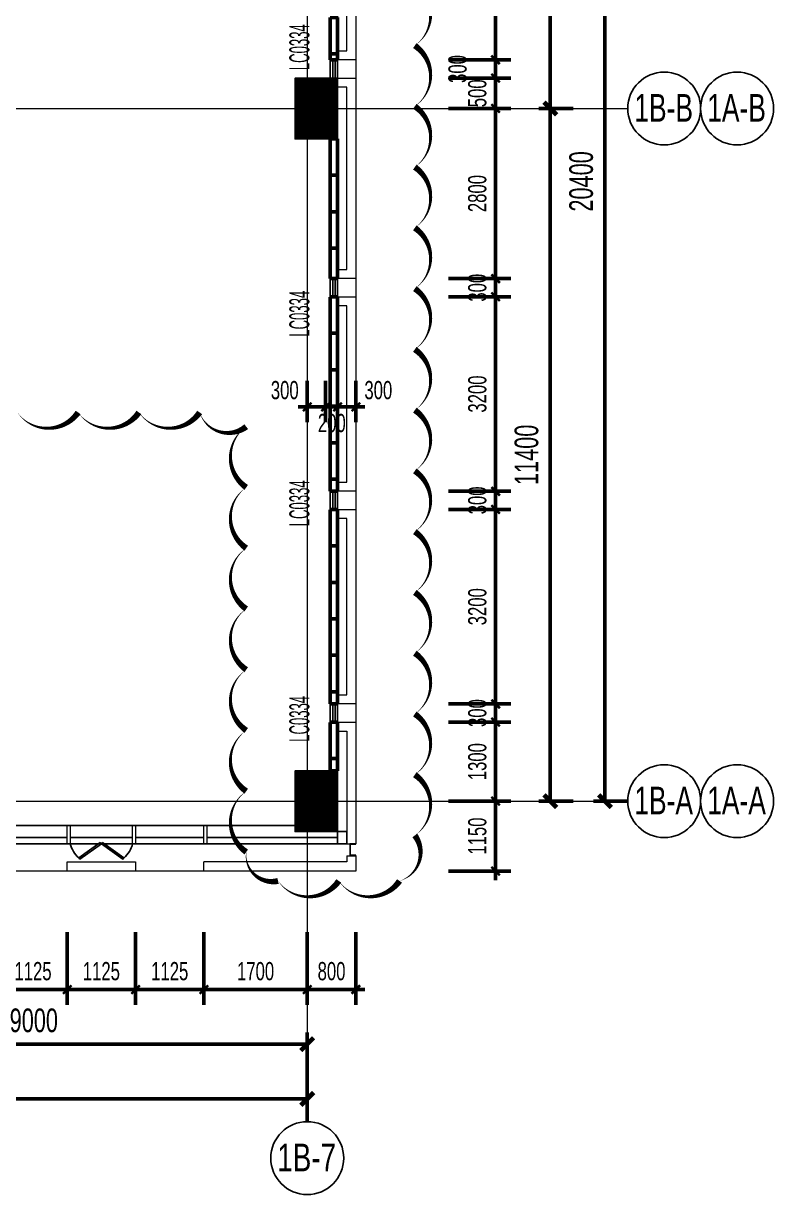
# Model space of a CAD drawing. Header units: millimetres. Extents: x 285006 to 3037698, y -2820855 to 192241.
# Drawn here: x 1104326 to 1116672, y 26091 to 45366 of the extents above; entities that cross this region are included whole.
import ezdxf
from ezdxf.enums import TextEntityAlignment as Align
from ezdxf.xclip import XClip

# ---------------------------------------------------------------- set-up
doc = ezdxf.new("R2010")
doc.units = ezdxf.units.MM
doc.header["$XCLIPFRAME"] = 2
doc.header["$PDMODE"] = 35
doc.header["$PDSIZE"] = -0.1
doc.linetypes.add('ACAD_ISO02W100', pattern=[15, 12, -3])
doc.linetypes.add('GRID-1B-4~RF$0$DOTE', pattern=[2.42, 2, -0.2, 0.02, -0.2])
for name, color, linetype in [('20230731变更修改', 41, 'Continuous'), ('COL-1A1B-4~12$0$S-PUB-COL', 6, 'Continuous'), ('COL-1A1B-4~12$0$S-PUB-COLHATCH', 8, 'Continuous'), ('WALL-1A1B-6F$0$A-DOOR', 142, 'Continuous')]:
    doc.layers.add(name, color=color, linetype=linetype)
for name, color, linetype, lineweight in [('A-WALL-TEMP', 2, 'ACAD_ISO02W100', 50), ('DIM-1B-6F$0$A-ANNO-DIMS', 73, 'Continuous', 18), ('DOOR-1B-IDEN-6F$0$A-DOOR-IDEN', 7, 'Continuous', 25), ('EXWALL-1B-6F$0$A-FLOR-UNDR', 11, 'Continuous', 18), ('EXWALL-1B-6F$0$A-SECT-MOLD1', 1, 'Continuous', 15), ('EXWALL-1B-6F$0$A-WALL-GLAZ', 142, 'Continuous', 18), ('EXWALL-1B-6F$0$A-WALL-STON', 31, 'Continuous', 18), ('GRID-1B-4~RF$0$A-ANNO-GRID', 10, 'GRID-1B-4~RF$0$DOTE', 18), ('GRID-1B-4~RF$0$A-ANNO-GRID-DIMS', 117, 'Continuous', 18), ('GRID-1B-4~RF$0$A-ANNO-SYMB', 4, 'Continuous', 25), ('GRID-1B-4~RF$0$A-ANNO-TEXT', 7, 'Continuous', 25), ('GRID-1B-4~RF$0$A-SHET-TEXT', 7, 'Continuous', 25)]:
    doc.layers.add(name, color=color, linetype=linetype, lineweight=lineweight)
doc.styles.add('DIM-1B-6F$0$HYGB2014', font='hygbsz.shx', dxfattribs={"width": 0.7, "bigfont": 'hygbhz.shx'})
doc.styles.add('DOOR-1B-IDEN-6F$0$HYGB2014', font='hygbsz.shx', dxfattribs={"width": 0.7, "bigfont": 'hygbhz.shx'})
doc.styles.add('GRID-1B-4~RF$0$HYGB2014', font='hygbsz.shx', dxfattribs={"width": 0.7, "bigfont": 'hygbhz.shx'})
doc.styles.add('GRID-1B-4~RF$0$STANDARD', font='hygbsz.shx', dxfattribs={"width": 0.7, "bigfont": 'hygbhz.shx'})
doc.dimstyles.new('DIM-1B-6F$0$DIMN', dxfattribs={"dimtxt": 300, "dimasz": 100, "dimexe": 250, "dimexo": 300, "dimgap": 0, "dimtad": 0, "dimdec": 0, "dimzin": 0, "dimdsep": 46, "dimtxsty": 'DIM-1B-6F$0$HYGB2014', "dimblk": 'DIM-1B-6F$0$_archtick', "dimcen": 0.09, "dimdle": 150, "dimclrt": 7, "dimazin": 0, "dimtfac": 1, "dimtdec": 0, "dimtix": 1, "dimtmove": 2, "dimatfit": 3, "dimfxl": 1, "dimtvp": 1, "dimtolj": 1, "dimtzin": 0, "dimarcsym": 0})
doc.dimstyles.new('GRID-1B-4~RF$0$HYDIMN150', dxfattribs={"dimscale": 1.5, "dimtxt": 300, "dimasz": 1, "dimexe": 250, "dimexo": 300, "dimgap": 0, "dimtad": 0, "dimdec": 0, "dimzin": 0, "dimdsep": 46, "dimtxsty": 'GRID-1B-4~RF$0$HYGB2014', "dimblk": 'GRID-1B-4~RF$0$_archtick', "dimcen": 0.09, "dimclrt": 7, "dimazin": 0, "dimtfac": 1, "dimtdec": 0, "dimtix": 1, "dimtmove": 2, "dimatfit": 3, "dimfxl": 1, "dimtvp": 1, "dimtolj": 1, "dimtzin": 0, "dimarcsym": 0})

# ---------------------------------------------------------------- blocks, each defined once
blk = doc.blocks.new('A$C008C76B7')
at = {"color": 1}
for points in [[(45640, -7600), (45700, -7600), (45700, -8200), (45580, -8200), (45580, -7600)], [(45640, -8200), (45700, -8200), (45700, -8300), (45580, -8300), (45580, -8200)], [(45640, -9600), (45700, -9600), (45700, -10200), (45580, -10200), (45580, -9600)], [(45640, -10200), (45700, -10200), (45700, -10800), (45580, -10800), (45580, -10200)], [(45640, -10800), (45700, -10800), (45700, -11400), (45580, -11400), (45580, -10800)], [(45640, -11400), (45700, -11400), (45700, -11900), (45580, -11900), (45580, -11400)], [(45640, -12200), (45700, -12200), (45700, -12800), (45580, -12800), (45580, -12200)], [(45640, -12800), (45700, -12800), (45700, -13400), (45580, -13400), (45580, -12800)], [(45640, -13400), (45700, -13400), (45700, -14000), (45580, -14000), (45580, -13400)], [(45640, -14000), (45700, -14000), (45700, -14600), (45580, -14600), (45580, -14000)], [(45640, -14600), (45700, -14600), (45700, -15200), (45580, -15200), (45580, -14600)], [(45640, -15200), (45700, -15200), (45700, -15400), (45580, -15400), (45580, -15200)], [(45640, -15700), (45700, -15700), (45700, -16300), (45580, -16300), (45580, -15700)], [(45640, -16300), (45700, -16300), (45700, -16900), (45580, -16900), (45580, -16300)], [(45640, -16900), (45700, -16900), (45700, -17500), (45580, -17500), (45580, -16900)], [(45640, -17500), (45700, -17500), (45700, -18100), (45580, -18100), (45580, -17500)], [(45640, -18100), (45700, -18100), (45700, -18700), (45580, -18700), (45580, -18100)], [(45640, -18700), (45700, -18700), (45700, -18900), (45580, -18900), (45580, -18700)], [(45640, -19200), (45700, -19200), (45700, -19800), (45580, -19800), (45580, -19200)], [(45640, -19800), (45700, -19800), (45700, -20000), (45580, -20000), (45580, -19800)]]:
    blk.add_lwpolyline(points, close=True, dxfattribs=at)
blk = doc.blocks.new('DOOR-1B-IDEN-6F')
at = {"layer": 'DOOR-1B-IDEN-6F$0$A-DOOR-IDEN', "style": 'DOOR-1B-IDEN-6F$0$HYGB2014', "width": 0.5}
for p in [(98388005, 18759753), (98388005, 18755366), (98388005, 18752246), (98388005, 18748699)]:
    blk.add_text('LC0334', height=330, rotation=90, dxfattribs=at).set_placement(p, align=Align.MIDDLE_LEFT)
blk = doc.blocks.new('DIM-1B-6F$0$_archtick')
at = {"const_width": 0.4}
blk.add_lwpolyline([(-0.7, -0.7), (0.7, 0.7)], dxfattribs=at)
blk = doc.blocks.new('*D752')
at = {"layer": 'Defpoints', "color": 0, "transparency": 16777216}
for p in [(-5075, -1858), (-3950, -1858), (-3950, -3100)]:
    blk.add_point(p, dxfattribs=at)
at = {"layer": 'DIM-1B-6F$0$A-ANNO-DIMS', "color": 0, "lineweight": -2, "transparency": 16777216}
for p, q in [((-5075, -2158), (-5075, -3350)), ((-3950, -2158), (-3950, -3350)), ((-5225, -3100), (-3800, -3100))]:
    blk.add_line(p, q, dxfattribs=at)
at = {"layer": 'DIM-1B-6F$0$A-ANNO-DIMS', "color": 0, "lineweight": -2, "transparency": 16777216, "xscale": 100, "yscale": 100, "zscale": 100, "rotation": 180}
blk.add_blockref('DIM-1B-6F$0$_archtick', (-5075, -3100), dxfattribs=at)
at = {"layer": 'DIM-1B-6F$0$A-ANNO-DIMS', "color": 0, "lineweight": -2, "transparency": 16777216, "xscale": 100, "yscale": 100, "zscale": 100}
blk.add_blockref('DIM-1B-6F$0$_archtick', (-3950, -3100), dxfattribs=at)
at = {"layer": 'DIM-1B-6F$0$A-ANNO-DIMS', "color": 7, "transparency": 16777216, "insert": (-4513, -2800), "char_height": 300, "attachment_point": 5, "style": 'DIM-1B-6F$0$HYGB2014'}
blk.add_mtext('\\A1;1125', dxfattribs=at)
blk = doc.blocks.new('*D753')
at = {"layer": 'Defpoints', "color": 0, "transparency": 16777216}
for p in [(-3950, -1858), (-2825, -1858), (-2825, -3100)]:
    blk.add_point(p, dxfattribs=at)
at = {"layer": 'DIM-1B-6F$0$A-ANNO-DIMS', "color": 0, "lineweight": -2, "transparency": 16777216}
for p, q in [((-3950, -2158), (-3950, -3350)), ((-2825, -2158), (-2825, -3350)), ((-4100, -3100), (-2675, -3100))]:
    blk.add_line(p, q, dxfattribs=at)
at = {"layer": 'DIM-1B-6F$0$A-ANNO-DIMS', "color": 0, "lineweight": -2, "transparency": 16777216, "xscale": 100, "yscale": 100, "zscale": 100, "rotation": 180}
blk.add_blockref('DIM-1B-6F$0$_archtick', (-3950, -3100), dxfattribs=at)
at = {"layer": 'DIM-1B-6F$0$A-ANNO-DIMS', "color": 0, "lineweight": -2, "transparency": 16777216, "xscale": 100, "yscale": 100, "zscale": 100}
blk.add_blockref('DIM-1B-6F$0$_archtick', (-2825, -3100), dxfattribs=at)
at = {"layer": 'DIM-1B-6F$0$A-ANNO-DIMS', "color": 7, "transparency": 16777216, "insert": (-3388, -2800), "char_height": 300, "attachment_point": 5, "style": 'DIM-1B-6F$0$HYGB2014'}
blk.add_mtext('\\A1;1125', dxfattribs=at)
blk = doc.blocks.new('*D754')
at = {"layer": 'Defpoints', "color": 0, "transparency": 16777216}
for p in [(-2825, -1858), (-1700, -1858), (-1700, -3100)]:
    blk.add_point(p, dxfattribs=at)
at = {"layer": 'DIM-1B-6F$0$A-ANNO-DIMS', "color": 0, "lineweight": -2, "transparency": 16777216}
for p, q in [((-2825, -2158), (-2825, -3350)), ((-1700, -2158), (-1700, -3350)), ((-2975, -3100), (-1550, -3100))]:
    blk.add_line(p, q, dxfattribs=at)
at = {"layer": 'DIM-1B-6F$0$A-ANNO-DIMS', "color": 0, "lineweight": -2, "transparency": 16777216, "xscale": 100, "yscale": 100, "zscale": 100, "rotation": 180}
blk.add_blockref('DIM-1B-6F$0$_archtick', (-2825, -3100), dxfattribs=at)
at = {"layer": 'DIM-1B-6F$0$A-ANNO-DIMS', "color": 0, "lineweight": -2, "transparency": 16777216, "xscale": 100, "yscale": 100, "zscale": 100}
blk.add_blockref('DIM-1B-6F$0$_archtick', (-1700, -3100), dxfattribs=at)
at = {"layer": 'DIM-1B-6F$0$A-ANNO-DIMS', "color": 7, "transparency": 16777216, "insert": (-2263, -2800), "char_height": 300, "attachment_point": 5, "style": 'DIM-1B-6F$0$HYGB2014'}
blk.add_mtext('\\A1;1125', dxfattribs=at)
blk = doc.blocks.new('*D755')
at = {"layer": 'Defpoints', "color": 0, "transparency": 16777216}
for p in [(-1700, -1858), (0, -1858), (0, -3100)]:
    blk.add_point(p, dxfattribs=at)
at = {"layer": 'DIM-1B-6F$0$A-ANNO-DIMS', "color": 0, "lineweight": -2, "transparency": 16777216}
for p, q in [((-1700, -2158), (-1700, -3350)), ((0, -2158), (0, -3350)), ((-1850, -3100), (150, -3100))]:
    blk.add_line(p, q, dxfattribs=at)
at = {"layer": 'DIM-1B-6F$0$A-ANNO-DIMS', "color": 0, "lineweight": -2, "transparency": 16777216, "xscale": 100, "yscale": 100, "zscale": 100, "rotation": 180}
blk.add_blockref('DIM-1B-6F$0$_archtick', (-1700, -3100), dxfattribs=at)
at = {"layer": 'DIM-1B-6F$0$A-ANNO-DIMS', "color": 0, "lineweight": -2, "transparency": 16777216, "xscale": 100, "yscale": 100, "zscale": 100}
blk.add_blockref('DIM-1B-6F$0$_archtick', (0, -3100), dxfattribs=at)
at = {"layer": 'DIM-1B-6F$0$A-ANNO-DIMS', "color": 7, "transparency": 16777216, "insert": (-850, -2800), "char_height": 300, "attachment_point": 5, "style": 'DIM-1B-6F$0$HYGB2014'}
blk.add_mtext('\\A1;1700', dxfattribs=at)
blk = doc.blocks.new('*D756')
at = {"layer": 'Defpoints', "color": 0, "transparency": 16777216}
for p in [(0, -1858), (800, -1858), (800, -3100)]:
    blk.add_point(p, dxfattribs=at)
at = {"layer": 'DIM-1B-6F$0$A-ANNO-DIMS', "color": 0, "lineweight": -2, "transparency": 16777216}
for p, q in [((0, -2158), (0, -3350)), ((800, -2158), (800, -3350)), ((-150, -3100), (950, -3100))]:
    blk.add_line(p, q, dxfattribs=at)
at = {"layer": 'DIM-1B-6F$0$A-ANNO-DIMS', "color": 0, "lineweight": -2, "transparency": 16777216, "xscale": 100, "yscale": 100, "zscale": 100, "rotation": 180}
blk.add_blockref('DIM-1B-6F$0$_archtick', (0, -3100), dxfattribs=at)
at = {"layer": 'DIM-1B-6F$0$A-ANNO-DIMS', "color": 0, "lineweight": -2, "transparency": 16777216, "xscale": 100, "yscale": 100, "zscale": 100}
blk.add_blockref('DIM-1B-6F$0$_archtick', (800, -3100), dxfattribs=at)
at = {"layer": 'DIM-1B-6F$0$A-ANNO-DIMS', "color": 7, "transparency": 16777216, "insert": (400, -2800), "char_height": 300, "attachment_point": 5, "style": 'DIM-1B-6F$0$HYGB2014'}
blk.add_mtext('\\A1;800', dxfattribs=at)
blk = doc.blocks.new('*D838')
at = {"layer": 'Defpoints', "color": 0, "transparency": 16777216}
for p in [(2026, 0), (3100, 0), (2026, -1150)]:
    blk.add_point(p, dxfattribs=at)
at = {"layer": 'DIM-1B-6F$0$A-ANNO-DIMS', "color": 0, "lineweight": -2, "transparency": 16777216}
for p, q in [((3100, -1300), (3100, 150)), ((2326, 0), (3350, 0)), ((2326, -1150), (3350, -1150))]:
    blk.add_line(p, q, dxfattribs=at)
at = {"layer": 'DIM-1B-6F$0$A-ANNO-DIMS', "color": 0, "lineweight": -2, "transparency": 16777216, "xscale": 100, "yscale": 100, "zscale": 100}
for p, rotation in [((3100, 0), 90), ((3100, -1150), 270)]:
    blk.add_blockref('DIM-1B-6F$0$_archtick', p, dxfattribs=dict(at, rotation=rotation))
at = {"layer": 'DIM-1B-6F$0$A-ANNO-DIMS', "color": 7, "transparency": 16777216, "insert": (2800, -575), "char_height": 300, "attachment_point": 5, "rotation": 90, "style": 'DIM-1B-6F$0$HYGB2014'}
blk.add_mtext('\\A1;1150', dxfattribs=at)
blk = doc.blocks.new('*D839')
at = {"layer": 'Defpoints', "color": 0, "transparency": 16777216}
for p in [(2026, 1300), (3100, 1300), (2026, 0)]:
    blk.add_point(p, dxfattribs=at)
at = {"layer": 'DIM-1B-6F$0$A-ANNO-DIMS', "color": 0, "lineweight": -2, "transparency": 16777216}
for p, q in [((3100, -150), (3100, 1450)), ((2326, 1300), (3350, 1300)), ((2326, 0), (3350, 0))]:
    blk.add_line(p, q, dxfattribs=at)
at = {"layer": 'DIM-1B-6F$0$A-ANNO-DIMS', "color": 0, "lineweight": -2, "transparency": 16777216, "xscale": 100, "yscale": 100, "zscale": 100}
for p, rotation in [((3100, 1300), 90), ((3100, 0), 270)]:
    blk.add_blockref('DIM-1B-6F$0$_archtick', p, dxfattribs=dict(at, rotation=rotation))
at = {"layer": 'DIM-1B-6F$0$A-ANNO-DIMS', "color": 7, "transparency": 16777216, "insert": (2800, 650), "char_height": 300, "attachment_point": 5, "rotation": 90, "style": 'DIM-1B-6F$0$HYGB2014'}
blk.add_mtext('\\A1;1300', dxfattribs=at)
blk = doc.blocks.new('*D840')
at = {"layer": 'Defpoints', "color": 0, "transparency": 16777216}
for p in [(2026, 1600), (3100, 1600), (2026, 1300)]:
    blk.add_point(p, dxfattribs=at)
at = {"layer": 'DIM-1B-6F$0$A-ANNO-DIMS', "color": 0, "lineweight": -2, "transparency": 16777216}
for p, q in [((2326, 1600), (3350, 1600)), ((3100, 1600), (3100, 1700)), ((3100, 1300), (3100, 1600)), ((2326, 1300), (3350, 1300)), ((3100, 1300), (3100, 1200))]:
    blk.add_line(p, q, dxfattribs=at)
at = {"layer": 'DIM-1B-6F$0$A-ANNO-DIMS', "color": 0, "lineweight": -2, "transparency": 16777216, "xscale": 100, "yscale": 100, "zscale": 100}
for p, rotation in [((3100, 1600), 270), ((3100, 1300), 90)]:
    blk.add_blockref('DIM-1B-6F$0$_archtick', p, dxfattribs=dict(at, rotation=rotation))
at = {"layer": 'DIM-1B-6F$0$A-ANNO-DIMS', "color": 7, "transparency": 16777216, "insert": (2800, 1450), "char_height": 300, "attachment_point": 5, "rotation": 90, "style": 'DIM-1B-6F$0$HYGB2014'}
blk.add_mtext('\\A1;300', dxfattribs=at)
blk = doc.blocks.new('*D841')
at = {"layer": 'Defpoints', "color": 0, "transparency": 16777216}
for p in [(2026, 4800), (3100, 4800), (2026, 1600)]:
    blk.add_point(p, dxfattribs=at)
at = {"layer": 'DIM-1B-6F$0$A-ANNO-DIMS', "color": 0, "lineweight": -2, "transparency": 16777216}
for p, q in [((3100, 1450), (3100, 4950)), ((2326, 4800), (3350, 4800)), ((2326, 1600), (3350, 1600))]:
    blk.add_line(p, q, dxfattribs=at)
at = {"layer": 'DIM-1B-6F$0$A-ANNO-DIMS', "color": 0, "lineweight": -2, "transparency": 16777216, "xscale": 100, "yscale": 100, "zscale": 100}
for p, rotation in [((3100, 4800), 90), ((3100, 1600), 270)]:
    blk.add_blockref('DIM-1B-6F$0$_archtick', p, dxfattribs=dict(at, rotation=rotation))
at = {"layer": 'DIM-1B-6F$0$A-ANNO-DIMS', "color": 7, "transparency": 16777216, "insert": (2800, 3200), "char_height": 300, "attachment_point": 5, "rotation": 90, "style": 'DIM-1B-6F$0$HYGB2014'}
blk.add_mtext('\\A1;3200', dxfattribs=at)
blk = doc.blocks.new('*D842')
at = {"layer": 'Defpoints', "color": 0, "transparency": 16777216}
for p in [(2026, 5100), (3100, 5100), (2026, 4800)]:
    blk.add_point(p, dxfattribs=at)
at = {"layer": 'DIM-1B-6F$0$A-ANNO-DIMS', "color": 0, "lineweight": -2, "transparency": 16777216}
for p, q in [((2326, 5100), (3350, 5100)), ((3100, 5100), (3100, 5200)), ((3100, 4800), (3100, 5100)), ((2326, 4800), (3350, 4800)), ((3100, 4800), (3100, 4700))]:
    blk.add_line(p, q, dxfattribs=at)
at = {"layer": 'DIM-1B-6F$0$A-ANNO-DIMS', "color": 0, "lineweight": -2, "transparency": 16777216, "xscale": 100, "yscale": 100, "zscale": 100}
for p, rotation in [((3100, 5100), 270), ((3100, 4800), 90)]:
    blk.add_blockref('DIM-1B-6F$0$_archtick', p, dxfattribs=dict(at, rotation=rotation))
at = {"layer": 'DIM-1B-6F$0$A-ANNO-DIMS', "color": 7, "transparency": 16777216, "insert": (2800, 4950), "char_height": 300, "attachment_point": 5, "rotation": 90, "style": 'DIM-1B-6F$0$HYGB2014'}
blk.add_mtext('\\A1;300', dxfattribs=at)
blk = doc.blocks.new('*D843')
at = {"layer": 'Defpoints', "color": 0, "transparency": 16777216}
for p in [(2026, 8300), (3100, 8300), (2026, 5100)]:
    blk.add_point(p, dxfattribs=at)
at = {"layer": 'DIM-1B-6F$0$A-ANNO-DIMS', "color": 0, "lineweight": -2, "transparency": 16777216}
for p, q in [((2326, 8300), (3350, 8300)), ((3100, 4950), (3100, 8450)), ((2326, 5100), (3350, 5100))]:
    blk.add_line(p, q, dxfattribs=at)
at = {"layer": 'DIM-1B-6F$0$A-ANNO-DIMS', "color": 0, "lineweight": -2, "transparency": 16777216, "xscale": 100, "yscale": 100, "zscale": 100}
for p, rotation in [((3100, 8300), 90), ((3100, 5100), 270)]:
    blk.add_blockref('DIM-1B-6F$0$_archtick', p, dxfattribs=dict(at, rotation=rotation))
at = {"layer": 'DIM-1B-6F$0$A-ANNO-DIMS', "color": 7, "transparency": 16777216, "insert": (2800, 6700), "char_height": 300, "attachment_point": 5, "rotation": 90, "style": 'DIM-1B-6F$0$HYGB2014'}
blk.add_mtext('\\A1;3200', dxfattribs=at)
blk = doc.blocks.new('*D844')
at = {"layer": 'Defpoints', "color": 0, "transparency": 16777216}
for p in [(2026, 8600), (3100, 8600), (2026, 8300)]:
    blk.add_point(p, dxfattribs=at)
at = {"layer": 'DIM-1B-6F$0$A-ANNO-DIMS', "color": 0, "lineweight": -2, "transparency": 16777216}
for p, q in [((3100, 8600), (3100, 8700)), ((2326, 8600), (3350, 8600)), ((3100, 8300), (3100, 8600)), ((2326, 8300), (3350, 8300)), ((3100, 8300), (3100, 8200))]:
    blk.add_line(p, q, dxfattribs=at)
at = {"layer": 'DIM-1B-6F$0$A-ANNO-DIMS', "color": 0, "lineweight": -2, "transparency": 16777216, "xscale": 100, "yscale": 100, "zscale": 100}
for p, rotation in [((3100, 8600), 270), ((3100, 8300), 90)]:
    blk.add_blockref('DIM-1B-6F$0$_archtick', p, dxfattribs=dict(at, rotation=rotation))
at = {"layer": 'DIM-1B-6F$0$A-ANNO-DIMS', "color": 7, "transparency": 16777216, "insert": (2800, 8450), "char_height": 300, "attachment_point": 5, "rotation": 90, "style": 'DIM-1B-6F$0$HYGB2014'}
blk.add_mtext('\\A1;300', dxfattribs=at)
blk = doc.blocks.new('*D845')
at = {"layer": 'Defpoints', "color": 0, "transparency": 16777216}
for p in [(2026, 11400), (3100, 11400), (2026, 8600)]:
    blk.add_point(p, dxfattribs=at)
at = {"layer": 'DIM-1B-6F$0$A-ANNO-DIMS', "color": 0, "lineweight": -2, "transparency": 16777216}
for p, q in [((2326, 11400), (3350, 11400)), ((3100, 8450), (3100, 11550)), ((2326, 8600), (3350, 8600))]:
    blk.add_line(p, q, dxfattribs=at)
at = {"layer": 'DIM-1B-6F$0$A-ANNO-DIMS', "color": 0, "lineweight": -2, "transparency": 16777216, "xscale": 100, "yscale": 100, "zscale": 100}
for p, rotation in [((3100, 11400), 90), ((3100, 8600), 270)]:
    blk.add_blockref('DIM-1B-6F$0$_archtick', p, dxfattribs=dict(at, rotation=rotation))
at = {"layer": 'DIM-1B-6F$0$A-ANNO-DIMS', "color": 7, "transparency": 16777216, "insert": (2800, 10000), "char_height": 300, "attachment_point": 5, "rotation": 90, "style": 'DIM-1B-6F$0$HYGB2014'}
blk.add_mtext('\\A1;2800', dxfattribs=at)
blk = doc.blocks.new('*D846')
at = {"layer": 'Defpoints', "color": 0, "transparency": 16777216}
for p in [(2026, 11900), (3100, 11900), (2026, 11400)]:
    blk.add_point(p, dxfattribs=at)
at = {"layer": 'DIM-1B-6F$0$A-ANNO-DIMS', "color": 0, "lineweight": -2, "transparency": 16777216}
for p, q in [((3100, 11900), (3100, 12000)), ((2326, 11900), (3350, 11900)), ((3100, 11400), (3100, 11900)), ((2326, 11400), (3350, 11400)), ((3100, 11400), (3100, 11300))]:
    blk.add_line(p, q, dxfattribs=at)
at = {"layer": 'DIM-1B-6F$0$A-ANNO-DIMS', "color": 0, "lineweight": -2, "transparency": 16777216, "xscale": 100, "yscale": 100, "zscale": 100}
for p, rotation in [((3100, 11900), 270), ((3100, 11400), 90)]:
    blk.add_blockref('DIM-1B-6F$0$_archtick', p, dxfattribs=dict(at, rotation=rotation))
at = {"layer": 'DIM-1B-6F$0$A-ANNO-DIMS', "color": 7, "transparency": 16777216, "insert": (2800, 11650), "char_height": 300, "attachment_point": 5, "rotation": 90, "style": 'DIM-1B-6F$0$HYGB2014'}
blk.add_mtext('\\A1;500', dxfattribs=at)
blk = doc.blocks.new('*D847')
at = {"layer": 'Defpoints', "color": 0, "transparency": 16777216}
for p in [(2026, 12200), (3100, 12200), (2026, 11900)]:
    blk.add_point(p, dxfattribs=at)
at = {"layer": 'DIM-1B-6F$0$A-ANNO-DIMS', "color": 0, "lineweight": -2, "transparency": 16777216}
for p, q in [((3100, 11750), (3100, 12350)), ((2326, 12200), (3350, 12200)), ((2326, 11900), (3350, 11900))]:
    blk.add_line(p, q, dxfattribs=at)
at = {"layer": 'DIM-1B-6F$0$A-ANNO-DIMS', "color": 0, "lineweight": -2, "transparency": 16777216, "xscale": 100, "yscale": 100, "zscale": 100}
for p, rotation in [((3100, 12200), 90), ((3100, 11900), 270)]:
    blk.add_blockref('DIM-1B-6F$0$_archtick', p, dxfattribs=dict(at, rotation=rotation))
at = {"layer": 'DIM-1B-6F$0$A-ANNO-DIMS', "color": 7, "transparency": 16777216, "insert": (2475, 12050), "char_height": 300, "attachment_point": 5, "rotation": 90, "style": 'DIM-1B-6F$0$HYGB2014'}
blk.add_mtext('\\A1;300', dxfattribs=at)
blk = doc.blocks.new('*D848')
at = {"layer": 'Defpoints', "color": 0, "transparency": 16777216}
for p in [(2026, 15300), (3100, 15300), (2026, 12200)]:
    blk.add_point(p, dxfattribs=at)
at = {"layer": 'DIM-1B-6F$0$A-ANNO-DIMS', "color": 0, "lineweight": -2, "transparency": 16777216}
for p, q in [((3100, 12050), (3100, 15450)), ((2326, 15300), (3350, 15300)), ((2326, 12200), (3350, 12200))]:
    blk.add_line(p, q, dxfattribs=at)
at = {"layer": 'DIM-1B-6F$0$A-ANNO-DIMS', "color": 0, "lineweight": -2, "transparency": 16777216, "xscale": 100, "yscale": 100, "zscale": 100}
for p, rotation in [((3100, 15300), 90), ((3100, 12200), 270)]:
    blk.add_blockref('DIM-1B-6F$0$_archtick', p, dxfattribs=dict(at, rotation=rotation))
at = {"layer": 'DIM-1B-6F$0$A-ANNO-DIMS', "color": 7, "transparency": 16777216, "insert": (2800, 13750), "char_height": 300, "attachment_point": 5, "rotation": 90, "style": 'DIM-1B-6F$0$HYGB2014'}
blk.add_mtext('\\A1;3100', dxfattribs=at)
blk = doc.blocks.new('*D855')
at = {"layer": 'Defpoints', "color": 0, "transparency": 16777216}
for p in [(0, 7216), (300, 7216), (300, 6488)]:
    blk.add_point(p, dxfattribs=at)
at = {"layer": 'DIM-1B-6F$0$A-ANNO-DIMS', "color": 0, "lineweight": -2, "transparency": 16777216}
for p, q in [((0, 6916), (0, 6238)), ((300, 6916), (300, 6238)), ((-150, 6488), (450, 6488))]:
    blk.add_line(p, q, dxfattribs=at)
at = {"layer": 'DIM-1B-6F$0$A-ANNO-DIMS', "color": 0, "lineweight": -2, "transparency": 16777216, "xscale": 100, "yscale": 100, "zscale": 100, "rotation": 180}
blk.add_blockref('DIM-1B-6F$0$_archtick', (0, 6488), dxfattribs=at)
at = {"layer": 'DIM-1B-6F$0$A-ANNO-DIMS', "color": 0, "lineweight": -2, "transparency": 16777216, "xscale": 100, "yscale": 100, "zscale": 100}
blk.add_blockref('DIM-1B-6F$0$_archtick', (300, 6488), dxfattribs=at)
at = {"layer": 'DIM-1B-6F$0$A-ANNO-DIMS', "color": 7, "transparency": 16777216, "insert": (-370, 6763), "char_height": 300, "attachment_point": 5, "style": 'DIM-1B-6F$0$HYGB2014'}
blk.add_mtext('\\A1;300', dxfattribs=at)
blk = doc.blocks.new('*D856')
at = {"layer": 'Defpoints', "color": 0, "transparency": 16777216}
for p in [(300, 7216), (500, 7216), (500, 6488)]:
    blk.add_point(p, dxfattribs=at)
at = {"layer": 'DIM-1B-6F$0$A-ANNO-DIMS', "color": 0, "lineweight": -2, "transparency": 16777216}
for p, q in [((300, 6916), (300, 6238)), ((500, 6916), (500, 6238)), ((150, 6488), (650, 6488))]:
    blk.add_line(p, q, dxfattribs=at)
at = {"layer": 'DIM-1B-6F$0$A-ANNO-DIMS', "color": 0, "lineweight": -2, "transparency": 16777216, "xscale": 100, "yscale": 100, "zscale": 100, "rotation": 180}
blk.add_blockref('DIM-1B-6F$0$_archtick', (300, 6488), dxfattribs=at)
at = {"layer": 'DIM-1B-6F$0$A-ANNO-DIMS', "color": 0, "lineweight": -2, "transparency": 16777216, "xscale": 100, "yscale": 100, "zscale": 100}
blk.add_blockref('DIM-1B-6F$0$_archtick', (500, 6488), dxfattribs=at)
at = {"layer": 'DIM-1B-6F$0$A-ANNO-DIMS', "color": 7, "transparency": 16777216, "insert": (404, 6221), "char_height": 300, "attachment_point": 5, "style": 'DIM-1B-6F$0$HYGB2014'}
blk.add_mtext('\\A1;200', dxfattribs=at)
blk = doc.blocks.new('*D857')
at = {"layer": 'Defpoints', "color": 0, "transparency": 16777216}
for p in [(500, 7216), (800, 7216), (800, 6488)]:
    blk.add_point(p, dxfattribs=at)
at = {"layer": 'DIM-1B-6F$0$A-ANNO-DIMS', "color": 0, "lineweight": -2, "transparency": 16777216}
for p, q in [((500, 6916), (500, 6238)), ((800, 6916), (800, 6238)), ((350, 6488), (950, 6488))]:
    blk.add_line(p, q, dxfattribs=at)
at = {"layer": 'DIM-1B-6F$0$A-ANNO-DIMS', "color": 0, "lineweight": -2, "transparency": 16777216, "xscale": 100, "yscale": 100, "zscale": 100, "rotation": 180}
blk.add_blockref('DIM-1B-6F$0$_archtick', (500, 6488), dxfattribs=at)
at = {"layer": 'DIM-1B-6F$0$A-ANNO-DIMS', "color": 0, "lineweight": -2, "transparency": 16777216, "xscale": 100, "yscale": 100, "zscale": 100}
blk.add_blockref('DIM-1B-6F$0$_archtick', (800, 6488), dxfattribs=at)
at = {"layer": 'DIM-1B-6F$0$A-ANNO-DIMS', "color": 7, "transparency": 16777216, "insert": (1170, 6763), "char_height": 300, "attachment_point": 5, "style": 'DIM-1B-6F$0$HYGB2014'}
blk.add_mtext('\\A1;300', dxfattribs=at)
blk = doc.blocks.new('结构留洞-1#AB-6F')
at = {"layer": 'Defpoints'}
blk.add_lwpolyline([(91100, 20900), (103000, 20900), (103000, 20800), (107150, 20800), (107150, 21100), (120900, 21100), (120900, 20900), (120900, 20900), (120900, -500), (120200, -500), (120200, -400), (111750, -400), (111750, -500), (111050, -500), (111050, -400), (102753, -400), (102753, -500), (102050, -500)], dxfattribs=at)
blk = doc.blocks.new('EXWALL-1B-6F$0$幕墙-1125陶板单元')
blk.add_lwpolyline([(-562.5, 150), (562.5, 150), (562.5, 0), (-562.5, 0)], close=True)
blk = doc.blocks.new('EXWALL-1B-6F$0$ef')
at = {"layer": 'EXWALL-1B-6F$0$A-WALL-GLAZ', "lineweight": -3}
for points in [[(98270726, 18746787), (98270744, 18746769), (98271098, 18747022), (98271079, 18747040)], [(98271469, 18746787), (98271451, 18746769), (98271098, 18747022), (98271116, 18747040)]]:
    blk.add_lwpolyline(points, close=True, dxfattribs=at)
for centre, start, end in [((98271019, 18747123), 193.0402, 228.8588), ((98271176, 18747123), 311.1412, 346.9598)]:
    blk.add_arc(centre, 446, start, end, dxfattribs=at)
blk = doc.blocks.new('EXWALL-1B-6F')
at = {"layer": 'EXWALL-1B-6F$0$A-FLOR-UNDR'}
for points in [[(98388935, 18768822), (98388935, 18747022)], [(98388935, 18746822), (98388935, 18746572), (98358310, 18746572)]]:
    blk.add_lwpolyline(points, dxfattribs=at)
at = {"layer": 'EXWALL-1B-6F$0$A-SECT-MOLD1'}
blk.add_lwpolyline([(98388935, 18746832), (98388845, 18746832), (98388845, 18747012), (98388935, 18747012), (98388935, 18747022), (98388835, 18747022), (98388835, 18746822), (98388935, 18746822)], close=True, dxfattribs=at)
at = {"layer": 'EXWALL-1B-6F$0$A-WALL-GLAZ'}
blk.add_line((98379473, 18747322), (98387934, 18747322), dxfattribs=at)
at = {"layer": 'EXWALL-1B-6F$0$A-WALL-GLAZ', "lineweight": -3}
for p, q in [((98384185, 18747122), (98383060, 18747122)), ((98385260, 18747122), (98384235, 18747122)), ((98386435, 18747122), (98385310, 18747122)), ((98388635, 18747122), (98386485, 18747122)), ((98388635, 18747222), (98388635, 18747022)), ((98388635, 18747022), (98358310, 18747022))]:
    blk.add_line(p, q, dxfattribs=at)
at = {"layer": 'EXWALL-1B-6F$0$A-WALL-GLAZ'}
for points in [[(98384235, 18747022), (98384185, 18747022), (98384185, 18747322), (98384235, 18747322)], [(98385310, 18747022), (98385260, 18747022), (98385260, 18747322), (98385310, 18747322)], [(98386485, 18747022), (98386435, 18747022), (98386435, 18747322), (98386485, 18747322)]]:
    blk.add_lwpolyline(points, close=True, dxfattribs=at)
at = {"layer": 'EXWALL-1B-6F$0$A-WALL-GLAZ', "lineweight": -3}
blk.add_lwpolyline([(98388785, 18747222), (98388635, 18747222), (98388635, 18747022), (98388785, 18747022)], close=True, dxfattribs=at)
at = {"layer": 'EXWALL-1B-6F$0$A-WALL-STON'}
for p, q in [((98388635, 18748872), (98388785, 18748872)), ((98388785, 18748872), (98388785, 18747022)), ((98388785, 18747022), (98388935, 18747022)), ((98388785, 18746722), (98386435, 18746722)), ((98388785, 18746822), (98388935, 18746822)), ((98388785, 18746822), (98388785, 18746722))]:
    blk.add_line(p, q, dxfattribs=at)
for points in [[(98388635, 18760072), (98388785, 18760072), (98388785, 18762872), (98388635, 18762872), (98388635, 18763022), (98388935, 18763022), (98388935, 18759922), (98388635, 18759922)], [(98388635, 18756472), (98388785, 18756472), (98388785, 18759472), (98388635, 18759472), (98388635, 18759622), (98388935, 18759622), (98388935, 18756322), (98388635, 18756322)], [(98388635, 18752972), (98388785, 18752972), (98388785, 18755872), (98388635, 18755872), (98388635, 18756022), (98388935, 18756022), (98388935, 18752822), (98388635, 18752822)], [(98388635, 18749472), (98388785, 18749472), (98388785, 18752372), (98388635, 18752372), (98388635, 18752522), (98388935, 18752522), (98388935, 18749322), (98388635, 18749322)]]:
    blk.add_lwpolyline(points, close=True, dxfattribs=at)
for points in [[(98388635, 18749022), (98388935, 18749022), (98388935, 18747022)], [(98388935, 18746822), (98388935, 18746572), (98386435, 18746572), (98386435, 18746722)]]:
    blk.add_lwpolyline(points, dxfattribs=at)
blk.add_blockref('EXWALL-1B-6F$0$ef', (113650, 0))
blk.add_blockref('EXWALL-1B-6F$0$幕墙-1125陶板单元', (98384748, 18746572), dxfattribs=at)
blk = doc.blocks.new('COL-1A1B-4~12')
at = {"layer": 'COL-1A1B-4~12$0$S-PUB-COLHATCH'}
h = blk.add_hatch(dxfattribs=at)
h.set_pattern_fill('ANSI31', color=256)
h.set_pattern_definition([(45, (121936.15707, -3749.11219), (-0.08838834764832, 0.08838834764832), [])])
h.paths.add_polyline_path([(98387935, 18758622), (98388635, 18758622), (98388635, 18759622), (98387935, 18759622)])
h = blk.add_hatch(dxfattribs=at)
h.set_pattern_fill('ANSI31', color=256)
h.set_pattern_definition([(45, (121936.15705, -15149.11264), (-0.08838834764832, 0.08838834764832), [])])
h.paths.add_polyline_path([(98387935, 18747222), (98388635, 18747222), (98388635, 18748222), (98387935, 18748222)])
at = {"layer": 'COL-1A1B-4~12$0$S-PUB-COL'}
for points in [[(98387935, 18759622), (98388635, 18759622), (98388635, 18758622), (98387935, 18758622)], [(98387935, 18748222), (98388635, 18748222), (98388635, 18747222), (98387935, 18747222)]]:
    blk.add_lwpolyline(points, close=True, dxfattribs=at)
blk = doc.blocks.new('GRID-1B-4~RF$0$_archtick')
at = {"const_width": 0.5}
blk.add_lwpolyline([(-0.7, -0.7), (0.7, 0.7)], dxfattribs=at)
blk = doc.blocks.new('*D636')
at = {"layer": 'Defpoints', "color": 0, "transparency": 16777216}
for p in [(98379135, 18744363), (98388135, 18744363), (98388135, 18743722)]:
    blk.add_point(p, dxfattribs=at)
at = {"layer": 'GRID-1B-4~RF$0$A-ANNO-GRID-DIMS', "color": 0, "lineweight": -2, "transparency": 16777216}
for p, q in [((98379135, 18743913), (98379135, 18743347)), ((98388135, 18743913), (98388135, 18743347)), ((98379135, 18743722), (98388135, 18743722))]:
    blk.add_line(p, q, dxfattribs=at)
at = {"layer": 'GRID-1B-4~RF$0$A-ANNO-GRID-DIMS', "color": 0, "lineweight": -2, "transparency": 16777216, "xscale": 150, "yscale": 150, "zscale": 150, "rotation": 180}
blk.add_blockref('GRID-1B-4~RF$0$_archtick', (98379135, 18743722), dxfattribs=at)
at = {"layer": 'GRID-1B-4~RF$0$A-ANNO-GRID-DIMS', "color": 0, "lineweight": -2, "transparency": 16777216, "xscale": 150, "yscale": 150, "zscale": 150}
blk.add_blockref('GRID-1B-4~RF$0$_archtick', (98388135, 18743722), dxfattribs=at)
at = {"layer": 'GRID-1B-4~RF$0$A-ANNO-GRID-DIMS', "color": 7, "lineweight": -3, "transparency": 16777216, "insert": (98383635, 18744112), "char_height": 390, "attachment_point": 5, "style": 'GRID-1B-4~RF$0$HYGB2014'}
blk.add_mtext('\\A1;9000', dxfattribs=at)
blk = doc.blocks.new('*D637')
at = {"layer": 'Defpoints', "color": 0, "transparency": 16777216}
for p in [(98391494, 18768122), (98391494, 18759122), (98392135, 18759122)]:
    blk.add_point(p, dxfattribs=at)
at = {"layer": 'GRID-1B-4~RF$0$A-ANNO-GRID-DIMS', "color": 0, "lineweight": -2, "transparency": 16777216}
for p, q in [((98391944, 18768122), (98392510, 18768122)), ((98392135, 18768122), (98392135, 18759122)), ((98391944, 18759122), (98392510, 18759122))]:
    blk.add_line(p, q, dxfattribs=at)
at = {"layer": 'GRID-1B-4~RF$0$A-ANNO-GRID-DIMS', "color": 0, "lineweight": -2, "transparency": 16777216, "xscale": 150, "yscale": 150, "zscale": 150}
for p, rotation in [((98392135, 18768122), 90), ((98392135, 18759122), 270)]:
    blk.add_blockref('GRID-1B-4~RF$0$_archtick', p, dxfattribs=dict(at, rotation=rotation))
at = {"layer": 'GRID-1B-4~RF$0$A-ANNO-GRID-DIMS', "color": 7, "lineweight": -3, "transparency": 16777216, "insert": (98391745, 18763622), "char_height": 390, "attachment_point": 5, "rotation": 90, "style": 'GRID-1B-4~RF$0$HYGB2014'}
blk.add_mtext('\\A1;9000', dxfattribs=at)
blk = doc.blocks.new('*D638')
at = {"layer": 'Defpoints', "color": 0, "transparency": 16777216}
for p in [(98392394, 18768122), (98392394, 18747722), (98393035, 18747722)]:
    blk.add_point(p, dxfattribs=at)
at = {"layer": 'GRID-1B-4~RF$0$A-ANNO-GRID-DIMS', "color": 0, "lineweight": -2, "transparency": 16777216}
for p, q in [((98392844, 18768122), (98393410, 18768122)), ((98393035, 18768122), (98393035, 18747722)), ((98392844, 18747722), (98393410, 18747722))]:
    blk.add_line(p, q, dxfattribs=at)
at = {"layer": 'GRID-1B-4~RF$0$A-ANNO-GRID-DIMS', "color": 0, "lineweight": -2, "transparency": 16777216, "xscale": 150, "yscale": 150, "zscale": 150}
for p, rotation in [((98393035, 18768122), 90), ((98393035, 18747722), 270)]:
    blk.add_blockref('GRID-1B-4~RF$0$_archtick', p, dxfattribs=dict(at, rotation=rotation))
at = {"layer": 'GRID-1B-4~RF$0$A-ANNO-GRID-DIMS', "color": 7, "lineweight": -3, "transparency": 16777216, "insert": (98392645, 18757922), "char_height": 390, "attachment_point": 5, "rotation": 90, "style": 'GRID-1B-4~RF$0$HYGB2014'}
blk.add_mtext('\\A1;20400', dxfattribs=at)
blk = doc.blocks.new('*D639')
at = {"layer": 'Defpoints', "color": 0, "transparency": 16777216}
for p in [(98391494, 18759122), (98391494, 18747722), (98392135, 18747722)]:
    blk.add_point(p, dxfattribs=at)
at = {"layer": 'GRID-1B-4~RF$0$A-ANNO-GRID-DIMS', "color": 0, "lineweight": -2, "transparency": 16777216}
for p, q in [((98391944, 18759122), (98392510, 18759122)), ((98392135, 18759122), (98392135, 18747722)), ((98391944, 18747722), (98392510, 18747722))]:
    blk.add_line(p, q, dxfattribs=at)
at = {"layer": 'GRID-1B-4~RF$0$A-ANNO-GRID-DIMS', "color": 0, "lineweight": -2, "transparency": 16777216, "xscale": 150, "yscale": 150, "zscale": 150}
for p, rotation in [((98392135, 18759122), 90), ((98392135, 18747722), 270)]:
    blk.add_blockref('GRID-1B-4~RF$0$_archtick', p, dxfattribs=dict(at, rotation=rotation))
at = {"layer": 'GRID-1B-4~RF$0$A-ANNO-GRID-DIMS', "color": 7, "lineweight": -3, "transparency": 16777216, "insert": (98391745, 18753422), "char_height": 390, "attachment_point": 5, "rotation": 90, "style": 'GRID-1B-4~RF$0$HYGB2014'}
blk.add_mtext('\\A1;11400', dxfattribs=at)
blk = doc.blocks.new('GRID-1B-4~RF$0$_axiso')
blk.add_circle((0, 0), 0.5)
at = {"layer": 'GRID-1B-4~RF$0$A-SHET-TEXT', "style": 'GRID-1B-4~RF$0$STANDARD', "width": 2.471841}
blk.add_attdef('A', text='', height=0.38, dxfattribs=at).set_placement((-0.41, -0.181), (0.395, -0.181), align=Align.FIT)
blk = doc.blocks.new('*D647')
at = {"layer": 'Defpoints', "color": 0, "transparency": 16777216}
for p in [(98334135, 18744063), (98388135, 18744063), (98388135, 18742822)]:
    blk.add_point(p, dxfattribs=at)
at = {"layer": 'GRID-1B-4~RF$0$A-ANNO-GRID-DIMS', "color": 0, "lineweight": -2, "transparency": 16777216}
for p, q in [((98334135, 18743613), (98334135, 18742447)), ((98388135, 18743613), (98388135, 18742447)), ((98334135, 18742822), (98388135, 18742822))]:
    blk.add_line(p, q, dxfattribs=at)
at = {"layer": 'GRID-1B-4~RF$0$A-ANNO-GRID-DIMS', "color": 0, "lineweight": -2, "transparency": 16777216, "xscale": 150, "yscale": 150, "zscale": 150, "rotation": 180}
blk.add_blockref('GRID-1B-4~RF$0$_archtick', (98334135, 18742822), dxfattribs=at)
at = {"layer": 'GRID-1B-4~RF$0$A-ANNO-GRID-DIMS', "color": 0, "lineweight": -2, "transparency": 16777216, "xscale": 150, "yscale": 150, "zscale": 150}
blk.add_blockref('GRID-1B-4~RF$0$_archtick', (98388135, 18742822), dxfattribs=at)
at = {"layer": 'GRID-1B-4~RF$0$A-ANNO-GRID-DIMS', "color": 7, "lineweight": -3, "transparency": 16777216, "insert": (98361135, 18743212), "char_height": 390, "attachment_point": 5, "style": 'GRID-1B-4~RF$0$HYGB2014'}
blk.add_mtext('\\A1;54000', dxfattribs=at)
blk = doc.blocks.new('GRID-1B-4~RF')
at = {"layer": 'GRID-1B-4~RF$0$A-ANNO-GRID', "ltscale": 1.5}
for p, q in [((98388135, 18773397.1), (98388135, 18742447.1)), ((98317235, 18759122.1), (98393410, 18759122.1)), ((98317235, 18747722.1), (98393410, 18747722.1))]:
    blk.add_line(p, q, dxfattribs=at)
at = {"layer": 'GRID-1B-4~RF$0$A-ANNO-SYMB'}
ref = blk.add_blockref('GRID-1B-4~RF$0$_axiso', (98394010, 18759122.1), dxfattribs=dict(at, xscale=1200, yscale=1200))
ref.add_attrib('A', '1B-B', dxfattribs={"layer": 'GRID-1B-4~RF$0$A-ANNO-TEXT', "height": 456, "style": 'GRID-1B-4~RF$0$HYGB2014', "width": 0.577833}).set_placement((98393517.9, 18758905.1), (98394484, 18758905.1), align=Align.FIT)
ref = blk.add_blockref('GRID-1B-4~RF$0$_axiso', (98395210, 18759122.1), dxfattribs=dict(at, xscale=1200, yscale=1200))
ref.add_attrib('A', '1A-B', dxfattribs={"layer": 'GRID-1B-4~RF$0$A-ANNO-TEXT', "height": 456, "style": 'GRID-1B-4~RF$0$HYGB2014', "width": 0.570425}).set_placement((98394717.9, 18758905.1), (98395684, 18758905.1), align=Align.FIT)
ref = blk.add_blockref('GRID-1B-4~RF$0$_axiso', (98394010, 18747722.1), dxfattribs=dict(at, xscale=1200, yscale=1200))
ref.add_attrib('A', '1B-A', dxfattribs={"layer": 'GRID-1B-4~RF$0$A-ANNO-TEXT', "height": 456, "style": 'GRID-1B-4~RF$0$HYGB2014', "width": 0.563204}).set_placement((98393517.9, 18747505.1), (98394484, 18747505.1), align=Align.FIT)
ref = blk.add_blockref('GRID-1B-4~RF$0$_axiso', (98395210, 18747722.1), dxfattribs=dict(at, xscale=1200, yscale=1200))
ref.add_attrib('A', '1A-A', dxfattribs={"layer": 'GRID-1B-4~RF$0$A-ANNO-TEXT', "height": 456, "style": 'GRID-1B-4~RF$0$HYGB2014', "width": 0.556164}).set_placement((98394717.9, 18747505.1), (98395684, 18747505.1), align=Align.FIT)
ref = blk.add_blockref('GRID-1B-4~RF$0$_axiso', (98388135, 18741847.1), dxfattribs=dict(at, xscale=1200, yscale=1200))
ref.add_attrib('A', '1B-7', dxfattribs={"layer": 'GRID-1B-4~RF$0$A-ANNO-TEXT', "height": 456, "style": 'GRID-1B-4~RF$0$HYGB2014', "width": 0.577833}).set_placement((98387642.9, 18741630.1), (98388609, 18741630.1), align=Align.FIT)
at = {"layer": 'GRID-1B-4~RF$0$A-ANNO-GRID-DIMS', "color": 117, "lineweight": -3}
for base, p1, p2, picture, middle in [((98392135, 18759122.1), (98391494.4, 18768122.1), (98391494.4, 18759122.1), '*D637', (98391745, 18763622.1)), ((98393035, 18747722.1), (98392394.4, 18768122.1), (98392394.4, 18747722.1), '*D638', (98392645, 18757922.1)), ((98392135, 18747722.1), (98391494.4, 18759122.1), (98391494.4, 18747722.1), '*D639', (98391745, 18753422.1))]:
    dim = blk.add_linear_dim(base=base, p1=p1, p2=p2, angle=270, dimstyle='GRID-1B-4~RF$0$HYDIMN150', override={"dimtxt": 260, "dimasz": 100}, dxfattribs=at)
    dim.commit()
    dim.dimension.update_dxf_attribs({"geometry": picture, "text_midpoint": middle})
for base, p1, p2, picture, middle in [((98388135, 18743722.1), (98379135, 18744362.7), (98388135, 18744362.7), '*D636', (98383635, 18744112.1)), ((98388135, 18742822.1), (98334135, 18744062.7), (98388135, 18744062.7), '*D647', (98361135, 18743212.1))]:
    dim = blk.add_linear_dim(base=base, p1=p1, p2=p2, dimstyle='GRID-1B-4~RF$0$HYDIMN150', override={"dimtxt": 260, "dimasz": 100}, dxfattribs=at)
    dim.commit()
    dim.dimension.update_dxf_attribs({"geometry": picture, "text_midpoint": middle})
blk = doc.blocks.new('A$C6D7E459B')
at = {"layer": '20230731变更修改'}
blk.add_lwpolyline([(-4770.2, 6397.2, 0, 100, 0.5205671), (-3770.2, 6397.2, 0, 100, 0.5205671), (-2770.2, 6397.2, 0, 100, 0.5205671), (-1770.2, 6397.2, 0, 100, 0.5205671), (-1004.2, 6163.2, 0, 100, 0.5205671), (-1004.2, 5163.2, 0, 100, 0.5205671), (-1004.2, 4163.2, 0, 100, 0.5205671), (-1004.2, 3163.2, 0, 100, 0.5205671), (-1004.2, 2163.2, 0, 100, 0.5205671), (-1004.2, 1163.2, 0, 100, 0.5205671), (-1004.2, 163.2, 0, 100, 0.5205671), (-1004.2, -836.8, 0, 100, 0.5205671), (-480.6, -1313.2, 0, 100, 0.5205671), (519.4, -1313.2, 0, 100, 0.5205671), (1519.4, -1313.2, 0, 100, 0.5205671), (1770.9, -564.7, 0, 100, 0.5205671), (1770.9, 435.3, 0, 100, 0.5205671), (1770.9, 1435.3, 0, 100, 0.5205671), (1770.9, 2435.3, 0, 100, 0.5205671), (1770.9, 3435.3, 0, 100, 0.5205671), (1770.9, 4435.3, 0, 100, 0.5205671), (1770.9, 5435.3, 0, 100, 0.5205671), (1770.9, 6435.3, 0, 100, 0.5205671), (1770.9, 7435.3, 0, 100, 0.5205671), (1770.9, 8435.3, 0, 100, 0.5205671), (1770.9, 9435.3, 0, 100, 0.5205671), (1770.9, 10435.3, 0, 100, 0.5205671), (1770.9, 11435.3, 0, 100, 0.5205671), (1770.9, 12435.3, 0, 100, 0.5205671), (1770.9, 13435.3, 0, 100, 0.5205671)], format="xyseb", dxfattribs=at)
at = {"layer": 'WALL-1A1B-6F$0$A-DOOR'}
for p, q in [((380, 11900), (380, 12200)), ((420, 11900), (420, 12200)), ((460, 11900), (460, 12200)), ((500, 11900), (500, 12200)), ((380, 8300), (380, 8600)), ((420, 8300), (420, 8600)), ((460, 8300), (460, 8600)), ((500, 8300), (500, 8600)), ((380, 4800), (380, 5100)), ((420, 4800), (420, 5100)), ((460, 4800), (460, 5100)), ((500, 4800), (500, 5100)), ((380, 1300), (380, 1600)), ((420, 1300), (420, 1600)), ((460, 1300), (460, 1600)), ((500, 1300), (500, 1600))]:
    blk.add_line(p, q, dxfattribs=at)
for name, p in [('GRID-1B-4~RF', (-98388135, -18747722.1)), ('EXWALL-1B-6F', (-98388135, -18747722.1)), ('DOOR-1B-IDEN-6F', (-98388135, -18747722.1)), ('A$C008C76B7', (-45200, 20500))]:
    blk.add_blockref(name, p)
ref = blk.add_blockref('结构留洞-1#AB-6F', (-120400, 0))
XClip(ref).set_block_clipping_path([(52000.000000149, -7800.0001855306), (130675.0000000149, 34249.9998144694)])
ref = blk.add_blockref('COL-1A1B-4~12', (-98388135, -18747722.1))
XClip(ref).set_block_clipping_path([(98319735.0140507817, 18739922.1058121212), (98398410.0140506476, 18781972.1058121212)])
at = {"layer": 'DIM-1B-6F$0$A-ANNO-DIMS'}
for p1, p2, distance, picture, middle in [((2026.2, 12200), (2026.2, 15300), -1073.8, '*D848', (2800, 13750)), ((2026.2, 11400), (2026.2, 11900), -1073.8, '*D846', (2800, 11650)), ((2026.2, 8600), (2026.2, 11400), -1073.8, '*D845', (2800, 10000)), ((2026.2, 8300), (2026.2, 8600), -1073.8, '*D844', (2800, 8450)), ((2026.2, 5100), (2026.2, 8300), -1073.8, '*D843', (2800, 6700)), ((2026.2, 4800), (2026.2, 5100), -1073.8, '*D842', (2800, 4950)), ((2026.2, 1600), (2026.2, 4800), -1073.8, '*D841', (2800, 3200)), ((2026.2, 1300), (2026.2, 1600), -1073.8, '*D840', (2800, 1450)), ((2026.2, 0), (2026.2, 1300), -1073.8, '*D839', (2800, 650)), ((2026.2, -1150), (2026.2, 0), -1073.8, '*D838', (2800, -575)), ((-5075, -1858.4), (-3950, -1858.4), -1241.6, '*D752', (-4512.5, -2800)), ((-3950, -1858.4), (-2825, -1858.4), -1241.6, '*D753', (-3387.5, -2800)), ((-2825, -1858.4), (-1700, -1858.4), -1241.6, '*D754', (-2262.5, -2800)), ((-1700, -1858.4), (0, -1858.4), -1241.6, '*D755', (-850, -2800)), ((0, -1858.4), (800, -1858.4), -1241.6, '*D756', (400, -2800))]:
    dim = blk.add_aligned_dim(p1=p1, p2=p2, distance=distance, dimstyle='DIM-1B-6F$0$DIMN', dxfattribs=at)
    dim.commit()
    dim.dimension.update_dxf_attribs({"geometry": picture, "text_midpoint": middle})
for base, p1, p2, angle, picture, middle in [((3100, 12200), (2026.2, 11900), (2026.2, 12200), 90, '*D847', (2475, 12050)), ((300, 6488), (0, 7215.7), (300, 7215.7), 0.00003, '*D855', (-370, 6763)), ((500, 6488), (300, 7215.7), (500, 7215.7), 0.00003, '*D856', (404, 6221.1)), ((800, 6488), (500, 7215.7), (800, 7215.7), 0.00003, '*D857', (1170, 6763))]:
    dim = blk.add_linear_dim(base=base, p1=p1, p2=p2, angle=angle, dimstyle='DIM-1B-6F$0$DIMN', dxfattribs=at)
    dim.commit()
    dim.dimension.update_dxf_attribs({"geometry": picture, "text_midpoint": middle, "dimtype": 129})

msp = doc.modelspace()

# ---------------------------------------------------------------- block references
at = {"layer": 'A-WALL-TEMP'}
msp.add_blockref('A$C6D7E459B', (1108997.1, 32566.3), dxfattribs=at)

doc.saveas('drawing.dxf')
